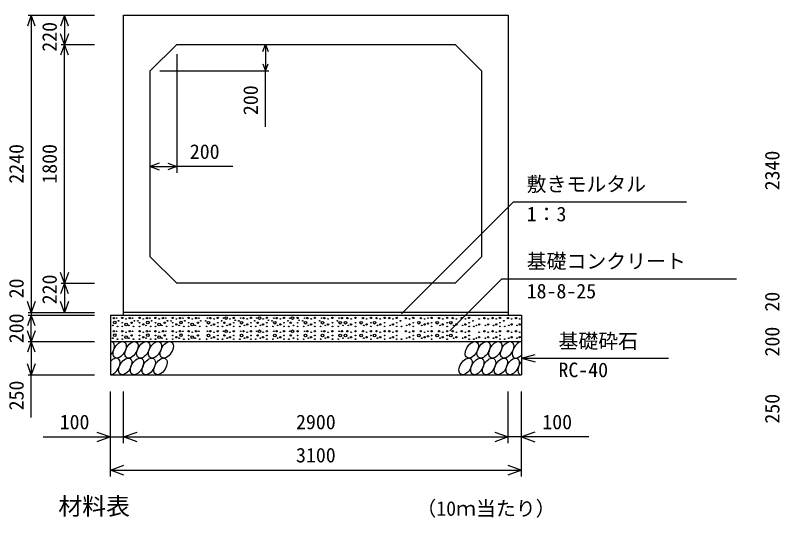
# Model space of a CAD drawing. Units: millimetres, scale not verified. Extents: x -100800 to 100800, y -35640 to 35640.
# Drawn here: x 41372 to 47137, y 5252 to 9040 of the extents above; entities that cross this region are included whole.
import ezdxf
from ezdxf.enums import TextEntityAlignment as Align

# ---------------------------------------------------------------- set-up
doc = ezdxf.new("R2010")
doc.units = ezdxf.units.MM
doc.header["$LTSCALE"] = 120
for name, color, linetype, lineweight in [('0-0_DIM', 7, 'Continuous', 25), ('0-2_HATCH', 6, 'Continuous', 25), ('0-5_OUTLINE', 3, 'Continuous', 25), ('0-7_TXT', 7, 'Continuous', 25)]:
    doc.layers.add(name, color=color, linetype=linetype, lineweight=lineweight)
doc.styles.add('ＭＳ ゴシック', font='')
doc.styles.get('ＭＳ ゴシック').set_extended_font_data('MS Gothic')

msp = doc.modelspace()

# ---------------------------------------------------------------- linework, layer by layer
at = {"layer": '0-0_DIM'}
for p, q in [((41469, 9040.3), (41969.1, 9040.3)), ((41493, 9040.3), (41493, 6800.3)), ((41743, 9040.3), (41743, 8820.3)), ((41719, 8820.3), (41969.1, 8820.3)), ((41743, 7020.3), (41743, 8820.3)), ((43259.5, 8820.3), (43259.5, 8620.3)), ((42589.1, 8748.3), (42589.1, 7851.7)), ((42461.1, 8620.3), (43283.5, 8620.3)), ((43259.5, 8199.5), (43259.5, 8620.3)), ((42389.1, 7899.7), (42589.1, 7899.7)), ((43013.2, 7899.7), (42589.1, 7899.7)), ((45129, 7634.2), (44284.9, 6790.2)), ((45129, 7634.2), (46434.7, 7634.2)), ((45041.3, 7053.1), (44648.5, 6660.3)), ((45041.3, 7053.1), (46810.3, 7053.1)), ((41719, 7020.3), (41969.1, 7020.3)), ((41743, 7020.3), (41743, 6800.3)), ((41469, 6800.3), (41969.1, 6800.3)), ((41469, 6780.3), (41969.1, 6780.3)), ((41493, 6800.3), (41493, 6780.3)), ((41493, 6580.3), (41493, 6780.3)), ((41469, 6580.3), (41969.1, 6580.3)), ((41493, 6580.3), (41493, 6330.3)), ((45189.1, 6455.3), (45293.4, 6483.3)), ((45189.1, 6455.3), (46298, 6455.3)), ((45189.1, 6455.3), (45293.4, 6427.3)), ((41469, 6330.3), (41969.1, 6330.3)), ((41493, 6008.2), (41493, 6330.3)), ((42089.1, 5563.1), (42089.1, 6202.7)), ((42189.1, 5813.1), (42189.1, 6202.7)), ((45089.1, 5813.1), (45089.1, 6202.7)), ((45189.1, 5563.1), (45189.1, 6202.7)), ((41581.1, 5861.1), (42089.1, 5861.1)), ((42089.1, 5861.1), (42189.1, 5861.1)), ((42189.1, 5861.1), (45089.1, 5861.1)), ((42089.1, 5611.1), (45189.1, 5611.1))]:
    msp.add_line(p, q, dxfattribs=at)
for points in [[(41522.6, 8959.1), (41493, 9040.3), (41463.5, 8959.1)], [(41772.6, 8959.1), (41743, 9040.3), (41713.5, 8959.1)], [(41772.6, 8901.5), (41743, 8820.3), (41713.5, 8901.5)], [(41772.6, 8739.1), (41743, 8820.3), (41713.5, 8739.1)], [(43239.8, 8766.2), (43259.5, 8820.3), (43279.2, 8766.2)], [(43239.8, 8674.4), (43259.5, 8620.3), (43279.2, 8674.4)], [(42456.8, 7924.3), (42389.1, 7899.7), (42456.8, 7875)], [(42521.4, 7924.3), (42589.1, 7899.7), (42521.4, 7875)], [(41772.6, 7101.5), (41743, 7020.3), (41713.5, 7101.5)], [(41772.6, 6939.1), (41743, 7020.3), (41713.5, 6939.1)], [(41522.6, 6881.5), (41493, 6800.3), (41463.5, 6881.5)], [(41772.6, 6881.5), (41743, 6800.3), (41713.5, 6881.5)], [(41522.6, 6699.1), (41493, 6780.3), (41463.5, 6699.1)], [(41522.6, 6661.5), (41493, 6580.3), (41463.5, 6661.5)], [(41522.6, 6499.1), (41493, 6580.3), (41463.5, 6499.1)], [(41522.6, 6411.5), (41493, 6330.3), (41463.5, 6411.5)], [(41987.6, 5898), (42089.1, 5861.1), (41987.6, 5824.1)], [(42290.6, 5824.1), (42189.1, 5861.1), (42290.6, 5898)], [(44987.6, 5898), (45089.1, 5861.1), (44987.6, 5824.1)], [(45290.6, 5898), (45189.1, 5861.1), (45290.6, 5824.1)], [(45697.1, 5861.1), (45189.1, 5861.1), (45089.1, 5861.1)], [(42190.6, 5574.1), (42089.1, 5611.1), (42190.6, 5648)], [(45087.6, 5648), (45189.1, 5611.1), (45087.6, 5574.1)]]:
    msp.add_lwpolyline(points, dxfattribs=at)
at = {"layer": '0-2_HATCH'}
for centre, radius in [((42115.1, 6757.5), 5), ((42136.2, 6757.5), 2.5), ((42179.1, 6758.4), 5), ((42207.1, 6750.5), 2.5), ((42235.1, 6757.5), 5), ((42256.2, 6757.5), 2.5), ((42309.1, 6758.4), 5), ((42337.1, 6750.5), 2.5), ((42365.1, 6757.5), 5), ((42386.2, 6757.5), 2.5), ((42429.1, 6758.4), 5), ((42457.1, 6750.5), 2.5), ((42485.1, 6757.5), 5), ((42506.2, 6757.5), 2.5), ((42559.1, 6758.4), 5), ((42587.1, 6750.5), 2.5), ((42615.1, 6757.5), 5), ((42636.2, 6757.5), 2.5), ((42679.1, 6758.4), 5), ((42707.1, 6750.5), 2.5), ((42735.1, 6757.5), 5), ((42756.2, 6757.5), 2.5), ((42822, 6757.5), 2.5), ((42843.1, 6757.5), 5), ((42871.1, 6750.5), 2.5), ((42899.1, 6758.4), 5), ((42942, 6757.5), 2.5), ((42963.1, 6757.5), 10), ((42991.1, 6750.5), 2.5), ((43019.1, 6758.4), 5), ((43072, 6757.5), 2.5), ((43093.1, 6757.5), 5), ((43121.1, 6750.5), 2.5), ((43149.1, 6758.4), 5), ((43192, 6757.5), 2.5), ((43213.1, 6757.5), 10), ((43241.1, 6750.5), 2.5), ((43269.1, 6758.4), 5), ((43322, 6757.5), 2.5), ((43343.1, 6757.5), 5), ((43371.1, 6750.5), 2.5), ((43399.1, 6758.4), 5), ((43442, 6757.5), 2.5), ((43463.1, 6757.5), 10), ((43501, 6758.4), 5), ((43553.9, 6757.5), 2.5), ((43574.9, 6757.5), 5), ((43602.9, 6750.5), 2.5), ((43631, 6758.4), 5), ((43681.9, 6757.5), 2.5), ((43702.9, 6757.5), 5), ((43731, 6750.5), 2.5), ((43763.9, 6758.4), 5), ((43814.8, 6757.5), 2.5), ((43835.9, 6757.5), 5), ((43876.5, 6757.5), 5), ((43904.6, 6750.5), 2.5), ((43937.5, 6758.4), 5), ((43993.4, 6757.5), 5), ((44021.4, 6750.5), 2.5), ((44054.3, 6758.4), 5), ((44096.1, 6757.5), 5), ((44124.1, 6750.5), 2.5), ((44157, 6758.4), 5), ((44192.3, 6757.5), 5), ((44220.3, 6750.5), 2.5), ((44248.4, 6758.4), 5), ((44317.1, 6757.5), 5), ((44345.1, 6750.5), 2.5), ((44373.2, 6758.4), 5), ((44430.5, 6757.5), 5), ((44458.6, 6750.5), 2.5), ((44484.7, 6757.5), 2.5), ((44512, 6758.4), 5), ((44567.9, 6757.5), 5), ((44596, 6750.5), 2.5), ((44628.9, 6758.4), 5), ((44670.6, 6757.5), 5), ((44698.7, 6750.5), 2.5), ((44738.4, 6757.5), 5), ((44766.4, 6750.5), 2.5), ((44794.5, 6758.4), 5), ((44870.4, 6750.5), 2.5), ((44910.2, 6757.5), 5), ((44938.2, 6750.5), 2.5), ((44971.3, 6757.5), 5), ((44999.3, 6750.5), 2.5), ((45027.3, 6758.4), 5), ((45086.9, 6757.5), 5), ((45115, 6750.5), 2.5), ((45148, 6757.5), 5), ((45176.1, 6750.5), 2.5), ((42108.1, 6702.3), 2.5), ((42121.7, 6724.5), 10), ((42143.2, 6694.4), 2.5), ((42150.2, 6736.5), 2.5), ((42179.1, 6722.5), 2.5), ((42179.1, 6694.4), 2.5), ((42207.1, 6709.3), 10), ((42228.1, 6702.3), 2.5), ((42249.2, 6722.5), 5), ((42263.2, 6694.4), 2.5), ((42270.2, 6736.5), 2.5), ((42296.7, 6735.6), 2.5), ((42309.1, 6722.5), 2.5), ((42309.1, 6694.4), 2.5), ((42337.1, 6709.3), 5), ((42358.1, 6702.3), 2.5), ((42371.7, 6724.5), 10), ((42393.2, 6694.4), 2.5), ((42400.2, 6736.5), 2.5), ((42429.1, 6722.5), 2.5), ((42429.1, 6694.4), 2.5), ((42457.1, 6709.3), 10), ((42478.1, 6702.3), 2.5), ((42499.2, 6722.5), 5), ((42513.2, 6694.4), 2.5), ((42520.2, 6736.5), 2.5), ((42546.7, 6735.6), 2.5), ((42559.1, 6722.5), 2.5), ((42559.1, 6694.4), 2.5), ((42587.1, 6709.3), 5), ((42608.1, 6702.3), 2.5), ((42621.7, 6724.5), 10), ((42643.2, 6694.4), 2.5), ((42650.2, 6736.5), 2.5), ((42679.1, 6722.5), 2.5), ((42679.1, 6694.4), 2.5), ((42707.1, 6709.3), 10), ((42728.1, 6702.3), 2.5), ((42749.2, 6722.5), 5), ((42763.2, 6694.4), 2.5), ((42770.2, 6736.5), 2.5), ((42808, 6736.5), 2.5), ((42815, 6694.4), 2.5), ((42829, 6722.5), 10), ((42850.1, 6702.3), 2.5), ((42871.1, 6709.3), 5), ((42899.1, 6722.5), 2.5), ((42899.1, 6694.4), 2.5), ((42928, 6736.5), 2.5), ((42935, 6694.4), 2.5), ((42949, 6722.5), 5), ((42970.1, 6702.3), 2.5), ((42991.1, 6709.3), 5), ((43019.1, 6722.5), 2.5), ((43019.1, 6694.4), 2.5), ((43030.5, 6740.8), 2.5), ((43058, 6736.5), 2.5), ((43065, 6694.4), 2.5), ((43079, 6722.5), 10), ((43100.1, 6702.3), 2.5), ((43121.1, 6709.3), 5), ((43149.1, 6722.5), 2.5), ((43149.1, 6694.4), 2.5), ((43178, 6736.5), 2.5), ((43185, 6694.4), 2.5), ((43199, 6722.5), 5), ((43220.1, 6702.3), 2.5), ((43241.1, 6709.3), 5), ((43269.1, 6722.5), 2.5), ((43269.1, 6694.4), 2.5), ((43280.5, 6740.8), 2.5), ((43308, 6736.5), 2.5), ((43315, 6694.4), 2.5), ((43329, 6722.5), 10), ((43350.1, 6702.3), 2.5), ((43371.1, 6709.3), 5), ((43399.1, 6722.5), 2.5), ((43399.1, 6694.4), 2.5), ((43428, 6736.5), 2.5), ((43435, 6694.4), 2.5), ((43449, 6722.5), 5), ((43470.1, 6702.3), 2.5), ((43501, 6722.5), 2.5), ((43501, 6694.4), 2.5), ((43512.3, 6740.8), 2.5), ((43539.8, 6736.5), 2.5), ((43546.8, 6694.4), 2.5), ((43560.9, 6722.5), 10), ((43581.9, 6702.3), 2.5), ((43602.9, 6709.3), 5), ((43631, 6722.5), 2.5), ((43631, 6694.4), 2.5), ((43667.9, 6736.5), 2.5), ((43674.9, 6694.4), 2.5), ((43688.9, 6722.5), 10), ((43710, 6702.3), 2.5), ((43731, 6709.3), 5), ((43763.9, 6722.5), 2.5), ((43763.9, 6694.4), 2.5), ((43800.8, 6736.5), 2.5), ((43807.8, 6694.4), 2.5), ((43821.9, 6722.5), 10), ((43842.9, 6702.3), 2.5), ((43862.5, 6722.5), 10), ((43883.6, 6702.3), 2.5), ((43904.6, 6709.3), 5), ((43937.5, 6722.5), 2.5), ((43937.5, 6694.4), 2.5), ((43979.4, 6722.5), 10), ((44000.4, 6702.3), 2.5), ((44021.4, 6709.3), 5), ((44054.3, 6722.5), 2.5), ((44054.3, 6694.4), 2.5), ((44082.1, 6722.5), 10), ((44103.1, 6702.3), 2.5), ((44124.1, 6709.3), 5), ((44157, 6722.5), 2.5), ((44157, 6694.4), 2.5), ((44199.3, 6702.3), 2.5), ((44220.3, 6709.3), 5), ((44248.4, 6722.5), 2.5), ((44248.4, 6694.4), 2.5), ((44277.2, 6736.5), 2.5), ((44284.2, 6694.4), 2.5), ((44324.1, 6702.3), 2.5), ((44345.1, 6709.3), 5), ((44373.2, 6722.5), 2.5), ((44373.2, 6694.4), 2.5), ((44416.5, 6722.5), 10), ((44437.5, 6702.3), 2.5), ((44458.6, 6709.3), 5), ((44484.7, 6716.3), 5), ((44512, 6722.5), 2.5), ((44512, 6694.4), 2.5), ((44553.9, 6722.5), 10), ((44575, 6702.3), 2.5), ((44596, 6709.3), 5), ((44628.9, 6722.5), 2.5), ((44628.9, 6694.4), 2.5), ((44656.6, 6722.5), 10), ((44677.6, 6702.3), 2.5), ((44698.7, 6709.3), 5), ((44745.4, 6702.3), 2.5), ((44766.4, 6709.3), 5), ((44794.5, 6722.5), 2.5), ((44794.5, 6694.4), 2.5), ((44823.4, 6736.5), 2.5), ((44830.4, 6694.4), 2.5), ((44849.4, 6702.3), 2.5), ((44870.4, 6709.3), 5), ((44917.2, 6702.3), 2.5), ((44938.2, 6709.3), 5), ((44978.3, 6702.3), 2.5), ((44999.3, 6709.3), 5), ((45027.3, 6722.5), 2.5), ((45027.3, 6694.4), 2.5), ((45056.2, 6736.5), 2.5), ((45063.2, 6694.4), 2.5), ((45094, 6702.3), 2.5), ((45115, 6709.3), 5), ((45155, 6702.3), 2.5), ((45176.1, 6709.3), 5), ((42115.1, 6657.5), 5), ((42121.7, 6628.4), 10), ((42136.2, 6657.5), 2.5), ((42179.1, 6658.4), 5), ((42207.1, 6650.5), 2.5), ((42235.1, 6657.5), 5), ((42249.2, 6626.4), 5), ((42256.2, 6657.5), 2.5), ((42309.1, 6658.4), 5), ((42337.1, 6650.5), 2.5), ((42365.1, 6657.5), 5), ((42371.7, 6628.4), 10), ((42386.2, 6657.5), 2.5), ((42429.1, 6658.4), 5), ((42457.1, 6650.5), 2.5), ((42485.1, 6657.5), 5), ((42499.2, 6626.4), 5), ((42506.2, 6657.5), 2.5), ((42559.1, 6658.4), 5), ((42587.1, 6650.5), 2.5), ((42615.1, 6657.5), 5), ((42621.7, 6628.4), 10), ((42636.2, 6657.5), 2.5), ((42679.1, 6658.4), 5), ((42707.1, 6650.5), 2.5), ((42735.1, 6657.5), 5), ((42749.2, 6626.4), 5), ((42756.2, 6657.5), 2.5), ((42829, 6626.4), 10), ((42822, 6657.5), 2.5), ((42843.1, 6657.5), 5), ((42871.1, 6650.5), 2.5), ((42899.1, 6658.4), 5), ((42942, 6657.5), 2.5), ((42949, 6626.4), 5), ((42963.1, 6657.5), 10), ((42991.1, 6650.5), 2.5), ((43019.1, 6658.4), 5), ((43079, 6626.4), 10), ((43072, 6657.5), 2.5), ((43093.1, 6657.5), 5), ((43121.1, 6650.5), 2.5), ((43149.1, 6658.4), 5), ((43192, 6657.5), 2.5), ((43199, 6626.4), 5), ((43213.1, 6657.5), 10), ((43241.1, 6650.5), 2.5), ((43269.1, 6658.4), 5), ((43329, 6626.4), 10), ((43322, 6657.5), 2.5), ((43343.1, 6657.5), 5), ((43371.1, 6650.5), 2.5), ((43399.1, 6658.4), 5), ((43442, 6657.5), 2.5), ((43449, 6626.4), 5), ((43463.1, 6657.5), 10), ((43501, 6658.4), 5), ((43560.9, 6626.4), 10), ((43553.9, 6657.5), 2.5), ((43574.9, 6657.5), 5), ((43602.9, 6650.5), 2.5), ((43631, 6658.4), 5), ((43688.9, 6626.4), 10), ((43681.9, 6657.5), 2.5), ((43702.9, 6657.5), 5), ((43731, 6650.5), 2.5), ((43763.9, 6658.4), 5), ((43821.9, 6626.4), 10), ((43814.8, 6657.5), 2.5), ((43835.9, 6657.5), 5), ((43862.5, 6626.4), 10), ((43876.5, 6657.5), 5), ((43904.6, 6650.5), 2.5), ((43937.5, 6658.4), 5), ((43979.4, 6626.4), 10), ((43993.4, 6657.5), 5), ((44021.4, 6650.5), 2.5), ((44054.3, 6658.4), 5), ((44082.1, 6626.4), 10), ((44096.1, 6657.5), 5), ((44124.1, 6650.5), 2.5), ((44157, 6658.4), 5), ((44192.3, 6657.5), 5), ((44220.3, 6650.5), 2.5), ((44248.4, 6658.4), 5), ((44317.1, 6657.5), 5), ((44345.1, 6650.5), 2.5), ((44373.2, 6658.4), 5), ((44416.5, 6626.4), 10), ((44430.5, 6657.5), 5), ((44458.6, 6650.5), 2.5), ((44484.7, 6657.5), 2.5), ((44512, 6658.4), 5), ((44553.9, 6626.4), 10), ((44567.9, 6657.5), 5), ((44596, 6650.5), 2.5), ((44628.9, 6658.4), 5), ((44656.6, 6626.4), 10), ((44670.6, 6657.5), 5), ((44698.7, 6650.5), 2.5), ((44738.4, 6657.5), 5), ((44766.4, 6650.5), 2.5), ((44794.5, 6658.4), 5), ((44870.4, 6650.5), 2.5), ((44910.2, 6657.5), 5), ((44938.2, 6650.5), 2.5), ((44971.3, 6657.5), 5), ((44999.3, 6650.5), 2.5), ((45027.3, 6658.4), 5), ((45086.9, 6657.5), 5), ((45115, 6650.5), 2.5), ((45148, 6657.5), 5), ((45176.1, 6650.5), 2.5), ((42108.1, 6606.2), 2.5), ((42143.2, 6598.4), 2.5), ((42179.1, 6626.4), 2.5), ((42179.1, 6598.4), 2.5), ((42207.1, 6613.2), 10), ((42228.1, 6606.2), 2.5), ((42263.2, 6598.4), 2.5), ((42309.1, 6626.4), 2.5), ((42309.1, 6598.4), 2.5), ((42337.1, 6613.2), 5), ((42358.1, 6606.2), 2.5), ((42393.2, 6598.4), 2.5), ((42429.1, 6626.4), 2.5), ((42429.1, 6598.4), 2.5), ((42457.1, 6613.2), 10), ((42478.1, 6606.2), 2.5), ((42513.2, 6598.4), 2.5), ((42559.1, 6626.4), 2.5), ((42559.1, 6598.4), 2.5), ((42587.1, 6613.2), 5), ((42608.1, 6606.2), 2.5), ((42643.2, 6598.4), 2.5), ((42679.1, 6626.4), 2.5), ((42679.1, 6598.4), 2.5), ((42707.1, 6613.2), 10), ((42728.1, 6606.2), 2.5), ((42763.2, 6598.4), 2.5), ((42815, 6598.4), 2.5), ((42850.1, 6606.2), 2.5), ((42871.1, 6613.2), 5), ((42899.1, 6626.4), 2.5), ((42899.1, 6598.4), 2.5), ((42935, 6598.4), 2.5), ((42970.1, 6606.2), 2.5), ((42991.1, 6613.2), 5), ((43019.1, 6626.4), 2.5), ((43019.1, 6598.4), 2.5), ((43065, 6598.4), 2.5), ((43100.1, 6606.2), 2.5), ((43121.1, 6613.2), 5), ((43149.1, 6626.4), 2.5), ((43149.1, 6598.4), 2.5), ((43185, 6598.4), 2.5), ((43220.1, 6606.2), 2.5), ((43241.1, 6613.2), 5), ((43269.1, 6626.4), 2.5), ((43269.1, 6598.4), 2.5), ((43315, 6598.4), 2.5), ((43350.1, 6606.2), 2.5), ((43371.1, 6613.2), 5), ((43399.1, 6626.4), 2.5), ((43399.1, 6598.4), 2.5), ((43435, 6598.4), 2.5), ((43470.1, 6606.2), 2.5), ((43501, 6626.4), 2.5), ((43501, 6598.4), 2.5), ((43546.8, 6598.4), 2.5), ((43581.9, 6606.2), 2.5), ((43602.9, 6613.2), 5), ((43631, 6626.4), 2.5), ((43631, 6598.4), 2.5), ((43674.9, 6598.4), 2.5), ((43710, 6606.2), 2.5), ((43731, 6613.2), 5), ((43763.9, 6626.4), 2.5), ((43763.9, 6598.4), 2.5), ((43807.8, 6598.4), 2.5), ((43842.9, 6606.2), 2.5), ((43883.6, 6606.2), 2.5), ((43904.6, 6613.2), 5), ((43937.5, 6626.4), 2.5), ((43937.5, 6598.4), 2.5), ((44000.4, 6606.2), 2.5), ((44021.4, 6613.2), 5), ((44054.3, 6626.4), 2.5), ((44054.3, 6598.4), 2.5), ((44103.1, 6606.2), 2.5), ((44124.1, 6613.2), 5), ((44157, 6626.4), 2.5), ((44157, 6598.4), 2.5), ((44199.3, 6606.2), 2.5), ((44220.3, 6613.2), 5), ((44248.4, 6626.4), 2.5), ((44248.4, 6598.4), 2.5), ((44284.2, 6598.4), 2.5), ((44324.1, 6606.2), 2.5), ((44345.1, 6613.2), 5), ((44373.2, 6626.4), 2.5), ((44373.2, 6598.4), 2.5), ((44437.5, 6606.2), 2.5), ((44458.6, 6613.2), 5), ((44484.7, 6620.2), 5), ((44512, 6626.4), 2.5), ((44512, 6598.4), 2.5), ((44575, 6606.2), 2.5), ((44596, 6613.2), 5), ((44628.9, 6626.4), 2.5), ((44628.9, 6598.4), 2.5), ((44677.6, 6606.2), 2.5), ((44698.7, 6613.2), 5), ((44745.4, 6606.2), 2.5), ((44766.4, 6613.2), 5), ((44794.5, 6626.4), 2.5), ((44794.5, 6598.4), 2.5), ((44830.4, 6598.4), 2.5), ((44849.4, 6606.2), 2.5), ((44870.4, 6613.2), 5), ((44917.2, 6606.2), 2.5), ((44938.2, 6613.2), 5), ((44978.3, 6606.2), 2.5), ((44999.3, 6613.2), 5), ((45027.3, 6626.4), 2.5), ((45027.3, 6598.4), 2.5), ((45063.2, 6598.4), 2.5), ((45094, 6606.2), 2.5), ((45115, 6613.2), 5), ((45155, 6606.2), 2.5), ((45176.1, 6613.2), 5)]:
    msp.add_circle(centre, radius, dxfattribs=at)
for centre, start_param, end_param in [((42070.8, 6517.8), 4.335544, 6.724593), ((45169.8, 6517.8), 0.419949, 4.357003), ((42112.3, 6392.8), 3.496422, 7.58605), ((45211.4, 6392.8), 1.28053, 3.496422)]:
    msp.add_ellipse(centre, major_axis=(36.4, 58.9), ratio=0.5792, start_param=start_param, end_param=end_param, dxfattribs=at)
for centre in [(42159.5, 6517.8), (42248.2, 6517.8), (42336.9, 6517.8), (42425.6, 6517.8), (42514.3, 6517.8), (44815, 6517.8), (44903.7, 6517.8), (44992.4, 6517.8), (45081.1, 6517.8), (42201, 6392.8), (42289.7, 6392.8), (42378.4, 6392.8), (42467.1, 6392.8), (44767.9, 6392.8), (44856.6, 6392.8), (44945.3, 6392.8), (45034, 6392.8), (45122.7, 6392.8)]:
    msp.add_ellipse(centre, major_axis=(36.4, 58.9), ratio=0.5792, dxfattribs=at)
at = {"layer": '0-5_OUTLINE'}
for p, q in [((42189.1, 6780.3), (42189.1, 9040.3)), ((42589.1, 8820.3), (42389.1, 8620.3)), ((42589.1, 8820.3), (44689.1, 8820.3)), ((44889.1, 8620.3), (44689.1, 8820.3)), ((42389.1, 7220.3), (42389.1, 8620.3)), ((44889.1, 8620.3), (44889.1, 7220.3)), ((42589.1, 7020.3), (42389.1, 7220.3)), ((44889.1, 7220.3), (44689.1, 7020.3)), ((44689.1, 7020.3), (42589.1, 7020.3)), ((42089.1, 6780.3), (42089.1, 6330.3)), ((42089.1, 6780.3), (45189.1, 6780.3)), ((45089.1, 6800.3), (42189.1, 6800.3)), ((45189.1, 6780.3), (45189.1, 6330.3)), ((42089.1, 6580.3), (45189.1, 6580.3)), ((42089.1, 6330.3), (45189.1, 6330.3))]:
    msp.add_line(p, q, dxfattribs=at)
msp.add_lwpolyline([(42189.1, 9040.3), (45089.1, 9040.3), (45089.1, 6780.3)], dxfattribs=at)

# ---------------------------------------------------------------- texts
at = {"layer": '0-0_DIM', "style": 'ＭＳ ゴシック'}
for s, p in [('220', (41718, 8765.6)), ('200', (43234.5, 8288)), ('2240', (41468, 7770.3)), ('1800', (41718, 7770.3)), ('2340', (47168, 7720.3)), ('20', (41468, 6906.2)), ('220', (41718, 6861.1)), ('20', (47168, 6806.2)), ('200', (41468, 6567.8)), ('200', (47168, 6467.8)), ('250', (41468, 6061.5)), ('250', (47168, 5961.5))]:
    msp.add_text(s, height=110, rotation=90, dxfattribs=at).set_placement(p, align=Align.BOTTOM_LEFT)
for s, p in [('200', (42688.3, 7924.7)), ('敷きモルタル', (45228.6, 7679.2)), ('1：3', (45228.6, 7454)), ('基礎コンクリート', (45228.6, 7098)), ('18-8-25', (45228.6, 6872.9)), ('基礎砕石', (45468.3, 6496.5)), ('RC-40', (45468.3, 6278.9)), ('100', (41706.7, 5886.1)), ('2900', (43489.1, 5886.1)), ('100', (45346.5, 5886.1)), ('3100', (43489.1, 5636.1))]:
    msp.add_text(s, height=110, dxfattribs=at).set_placement(p, align=Align.BOTTOM_LEFT)
at = {"layer": '0-7_TXT', "style": 'ＭＳ ゴシック'}
for s, height, p in [('材料表', 132, (41696.6, 5233.6)), ('（10ｍ当たり）', 110, (44396.6, 5233.6))]:
    msp.add_text(s, height=height, dxfattribs=at).set_placement(p, align=Align.BOTTOM_LEFT)

doc.saveas('drawing.dxf')
